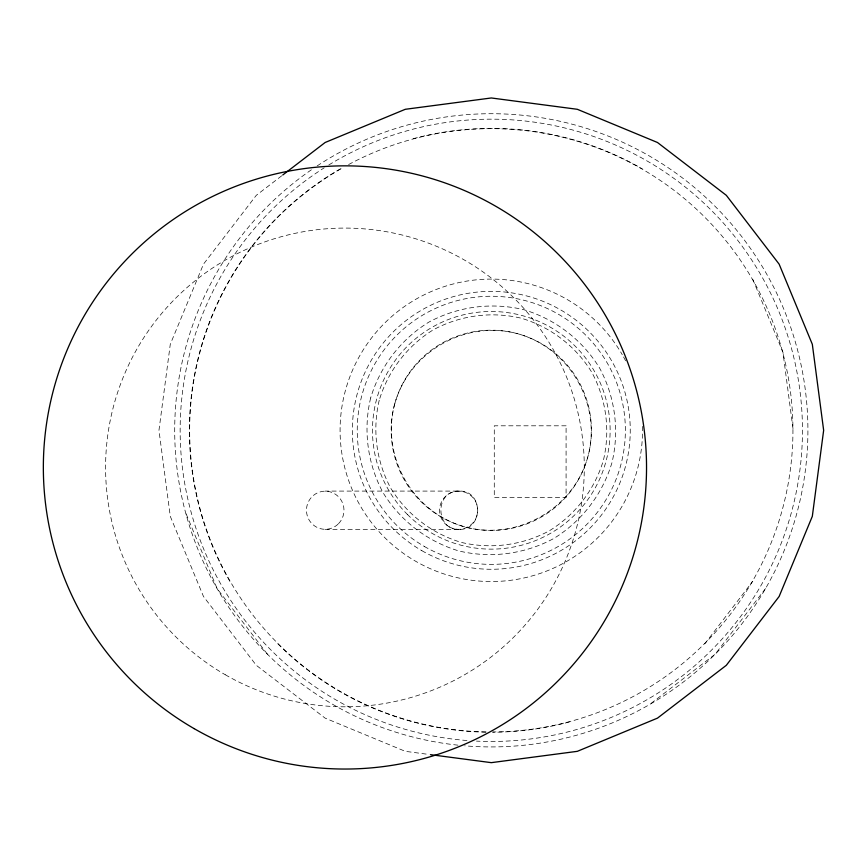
<?xml version="1.0" encoding="UTF-8"?>
<svg xmlns="http://www.w3.org/2000/svg" width="867" height="867" viewBox="0 0 867 867"><rect width="100%" height="100%" fill="white"/><g stroke="black" fill="none" stroke-linecap="round" stroke-linejoin="round"><path stroke-width="0.65" stroke-dasharray="4.33 3.25" d="M704.784 643.802L752.773 581.269M765.496 588.617L715.177 654.195L649.611 704.503M281.721 175.806L256.296 195.313L203.485 264.142L170.279 344.297L158.964 430.314L170.279 516.331L203.485 596.485L256.296 665.314L325.136 718.136L405.29 751.331L429.111 754.474M459.228 491.09C434.8 490.245 434.8 530.236 459.228 529.39C483.645 530.236 483.645 490.245 459.228 491.09L325.223 491.09M325.223 529.39L459.228 529.39M267.426 654.195L217.118 588.617L185.484 512.256M752.773 279.358L782.934 352.175L793.218 430.314M642.48 426.391A151.226 151.226 0 0 1 442.051 573.293A151.226 151.226 0 0 1 374.62 334.12A151.226 151.226 0 0 1 622.268 354.701M623.557 356.976A151.226 151.226 0 0 1 626.624 362.796M328.788 164.979A311.155 311.155 0 0 1 792.709 353.053A311.155 311.155 0 0 1 476.46 741.112M466.966 740.516A311.155 311.155 0 0 1 324.193 167.84M317.159 165.911A316.607 316.607 0 0 1 798.139 352.262A316.607 316.607 0 0 1 464.669 745.804M457.993 745.165A316.607 316.607 0 0 1 312.705 168.892M569.446 721.94A301.911 301.911 0 0 1 492.629 732.225M485.997 732.182A301.911 301.911 0 0 1 277.819 643.802M229.842 581.269A301.911 301.911 0 0 1 340.352 168.848M413.169 138.687A301.911 301.911 0 0 1 642.263 168.848M348.61 164.557A301.64 301.64 0 0 1 783.67 356.099A301.64 301.64 0 0 1 492.629 731.954M485.997 731.911A301.64 301.64 0 0 1 342.779 167.775M370.642 397.986C363.035 430.065 367.467 463.758 383.116 492.781C400.424 520.839 427.388 541.528 458.968 550.978C491.058 558.586 524.752 554.154 553.764 538.505C581.833 521.197 602.522 494.233 611.972 462.642C619.58 430.563 615.147 396.869 599.487 367.857C582.191 339.788 555.227 319.099 523.635 309.649C491.556 302.041 457.863 306.474 428.84 322.134C400.782 339.43 380.093 366.394 370.642 397.986M379.226 400.283C372.16 430.086 376.278 461.374 390.822 488.327C406.894 514.402 431.929 533.617 461.277 542.395C491.069 549.461 522.367 545.343 549.32 530.799C575.395 514.727 594.61 489.692 603.389 460.344C610.455 430.552 606.336 399.253 591.793 372.301C575.721 346.226 550.675 327.011 521.338 318.232C491.535 311.166 460.247 315.285 433.283 329.828C407.219 345.9 388.004 370.946 379.226 400.283M394.583 404.401C380.711 456.833 413.039 512.831 465.384 527.038C517.827 540.91 573.824 508.571 588.021 456.226C601.893 403.794 569.565 347.797 517.22 333.6C464.788 319.728 408.791 352.056 394.583 404.401M566.086 425.805L494.277 425.805L494.277 497.604L566.086 497.604L566.086 425.805M225.257 674.732A239.357 239.357 0 0 0 584.293 467.443A239.357 239.357 0 0 0 225.257 260.154A239.357 239.357 0 0 0 225.257 674.732M449.106 526.768A19.085 19.085 0 0 0 477.728 510.24A19.085 19.085 0 0 0 449.106 493.713A19.085 19.085 0 0 0 449.106 526.768M338.509 523.69A19.063 18.749 -90 0 0 330.034 491.817A19.063 18.749 -90 0 0 307.124 515.215A19.063 18.749 -90 0 0 338.509 523.69M424.277 546.416A134.06 134.06 0 0 0 625.367 430.314A134.06 134.06 0 0 0 424.277 314.212A134.06 134.06 0 0 0 424.277 546.416M420.506 501.115A100.128 100.128 0 0 0 588.021 456.226A100.128 100.128 0 0 0 465.384 333.6A100.128 100.128 0 0 0 420.506 501.115M407.284 514.337A118.822 118.822 0 0 0 606.076 461.071A118.822 118.822 0 0 0 460.55 315.545A118.822 118.822 0 0 0 407.284 514.337M421.828 550.653A138.948 138.948 0 0 0 630.255 430.314A138.948 138.948 0 0 0 421.828 309.985A138.948 138.948 0 0 0 421.828 550.653"/><path stroke-width="1.3" d="M282.772 174.993L325.136 142.491L405.29 109.296L491.307 97.971L577.324 109.296L657.479 142.491L726.308 195.313L779.13 264.142L812.325 344.297L823.65 430.314L812.325 516.331L779.13 596.485L726.308 665.314L657.479 718.136L577.324 751.331L491.307 762.657L430.433 754.648M194.143 728.627A301.586 301.586 0 0 0 646.533 467.443A301.586 301.586 0 0 0 194.143 206.259A301.586 301.586 0 0 0 194.143 728.627"/></g></svg>
